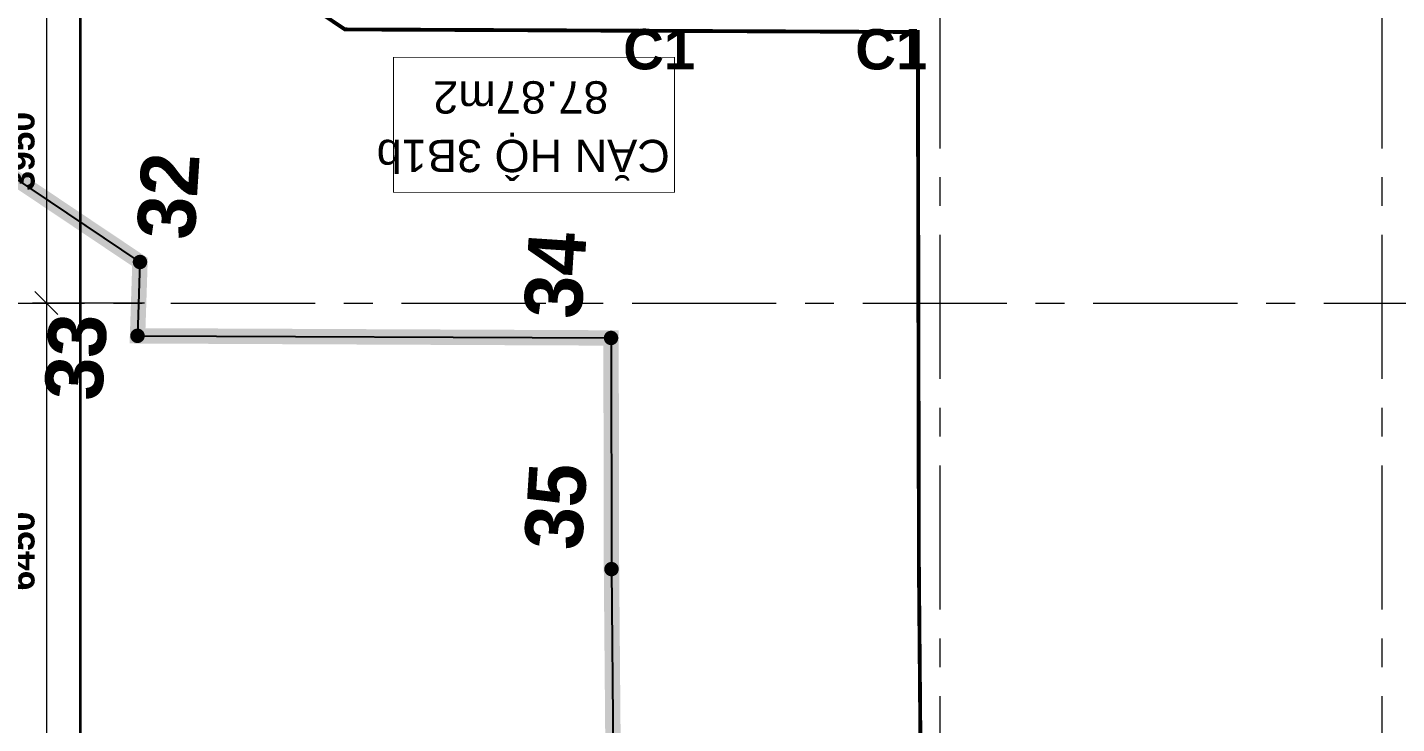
# Model space of a CAD drawing. Header units: millimetres. Extents: x -100356 to 314685, y 446 to 1273965.
# Drawn here: x 28363 to 46178, y 905381 to 914436 of the extents above; entities that cross this region are included whole.
import ezdxf
from ezdxf.xclip import XClip

# ---------------------------------------------------------------- set-up
doc = ezdxf.new("R2010")
doc.units = ezdxf.units.MM
doc.header["$XCLIPFRAME"] = 2
for name, pattern in [('20180221 BF$0$DASHDOT', [1, 0.5, -0.25, 0, -0.25]), ('CENTER', [2, 1.25, -0.25, 0.25, -0.25]), ('DASHED2', [0.375, 0.25, -0.125])]:
    doc.linetypes.add(name, pattern=pattern)
doc.layers.get('DEFPOINTS').update_dxf_attribs({"lineweight": 13})
for name, color, linetype in [('20180221 BF$0$10', 1, 'Continuous'), ('20180221 BF$0$sohieu_diem', 2, 'Continuous'), ('20180221 BF$0$TREE', 99, 'Continuous')]:
    doc.layers.add(name, color=color, linetype=linetype)
for name, color, linetype, lineweight in [('20180221 BF$0$setback', 1, 'Continuous', 13), ('A.Concrete', 7, 'Continuous', 25), ('GJ', 1, 'Continuous', 13), ('LDIM OUT', 250, 'Continuous', 13), ('LGI', 250, 'CENTER', 9), ('luoicot', 30, 'Continuous', 13), ('TEXT', 6, 'Continuous', 20), ('Text 35', 250, 'Continuous', 15)]:
    doc.layers.add(name, color=color, linetype=linetype, lineweight=lineweight)
doc.layers.add('@area depoint', color=8, linetype='Continuous', lineweight=35, plot=False)
doc.styles.add('20180221 BF$0$VAPTIMN', font='VNI-Aptima-Bold.TTF')
doc.styles.add('ARIAL', font='Font - TrueType - Arial Bold.ttf')
doc.styles.add('VnArial', font='Font - TrueType - Arial.ttf')
doc.dimstyles.new('TL 150 OUT', dxfattribs={"dimscale": 150, "dimtxt": 2.2, "dimasz": 2, "dimexe": 1.2, "dimexo": 1.5, "dimgap": 1, "dimtad": 1, "dimdec": 0, "dimdsep": 46, "dimtxsty": 'ARIAL', "dimblk": 'OBLIQUE', "dimcen": 2, "dimdle": 1.2, "dimclrd": 256, "dimclre": 256, "dimclrt": 4, "dimaunit": 1, "dimadec": 0, "dimazin": 0, "dimtfac": 1, "dimtdec": 0, "dimtix": 1, "dimtmove": 2, "dimatfit": 3, "dimfxl": 1, "dimtolj": 1, "dimtzin": 0, "dimarcsym": 0})

# ---------------------------------------------------------------- blocks, each defined once
blk = doc.blocks.new('_Oblique')
at = {"color": 0, "linetype": 'ByBlock', "lineweight": -2}
blk.add_line((-0.5, -0.5), (0.5, 0.5), dxfattribs=at)
blk = doc.blocks.new('*D496')
at = {"layer": 'DEFPOINTS', "color": 0, "ltscale": 1000, "transparency": 16777216}
for p in [(2129, 24500), (3629, 24500), (2129, 20550)]:
    blk.add_point(p, dxfattribs=at)
at = {"layer": 'LDIM OUT', "lineweight": -2, "ltscale": 1000, "transparency": 16777216}
for p, q in [((3629, 20370), (3629, 24680)), ((2354, 24500), (3809, 24500)), ((2354, 20550), (3809, 20550))]:
    blk.add_line(p, q, dxfattribs=at)
at = {"layer": 'LDIM OUT', "lineweight": -2, "ltscale": 1000, "transparency": 16777216, "xscale": 300, "yscale": 300, "zscale": 300}
for p, rotation in [((3629, 24500), 90), ((3629, 20550), 270)]:
    blk.add_blockref('_Oblique', p, dxfattribs=dict(at, rotation=rotation))
at = {"layer": 'LDIM OUT', "color": 4, "ltscale": 1000, "transparency": 16777216, "insert": (3947, 22525), "char_height": 330, "attachment_point": 5, "rotation": 270, "style": 'ARIAL'}
blk.add_mtext('\\A1;3950', dxfattribs=at)
blk = doc.blocks.new('*D497')
at = {"layer": 'DEFPOINTS', "color": 0, "ltscale": 1000, "transparency": 16777216}
for p in [(2129, 30950), (3629, 30950), (2129, 24500)]:
    blk.add_point(p, dxfattribs=at)
at = {"layer": 'LDIM OUT', "lineweight": -2, "ltscale": 1000, "transparency": 16777216}
for p, q in [((3629, 24320), (3629, 31130)), ((2354, 30950), (3809, 30950)), ((2354, 24500), (3809, 24500))]:
    blk.add_line(p, q, dxfattribs=at)
at = {"layer": 'LDIM OUT', "lineweight": -2, "ltscale": 1000, "transparency": 16777216, "xscale": 300, "yscale": 300, "zscale": 300}
for p, rotation in [((3629, 30950), 90), ((3629, 24500), 270)]:
    blk.add_blockref('_Oblique', p, dxfattribs=dict(at, rotation=rotation))
at = {"layer": 'LDIM OUT', "color": 4, "ltscale": 1000, "transparency": 16777216, "insert": (3947, 27725), "char_height": 330, "attachment_point": 5, "rotation": 270, "style": 'ARIAL'}
blk.add_mtext('\\A1;6450', dxfattribs=at)
blk = doc.blocks.new('SITE')
at = {"layer": 'GJ', "color": 2, "linetype": 'DASHED2', "ltscale": 200, "const_width": 50, "elevation": 0}
blk.add_lwpolyline([(-42929, 10453), (-42964, 14461), (-42978, 21429), (-50432, 21463), (-51659, 22285), (-51640, 22872), (-51581, 23937), (-51499, 28076), (-51496, 29824), (-50725, 29994), (-51513, 40959), (-52452, 41020), (-52589, 42419), (-48449, 42705), (-47306, 42675), (-44664, 42638), (-38719, 42656), (-35209, 42660), (-34096, 42671), (-29879, 42740), (-25970, 42804), (-21954, 42762), (-17825, 42748), (-8761, 42796)], dxfattribs=at)
blk = doc.blocks.new('20180221 BF$0$hientrang')
at = {"layer": '20180221 BF$0$10', "color": 1}
for p, q in [((-90121, 104815, 0), (-91714, 102077, 0)), ((-91714, 102077, 0), (-92674, 102048, 0)), ((-92674, 102048, 0), (-92312, 95898, 0)), ((-92312, 95898, 0), (-95312, 95702, 0)), ((-95312, 95702, 0), (-99272, 95417, 0))]:
    blk.add_line(p, q, dxfattribs=at)
at = {"layer": '20180221 BF$0$10', "color": 1, "linetype": 'Continuous'}
for p, q in [((-92312, 95898, 0), (-95312, 95702, 0)), ((-95312, 95702, 0), (-99272, 95417, 0))]:
    blk.add_line(p, q, dxfattribs=at)
at = {"layer": '20180221 BF$0$10', "color": 1, "linetype": 'Continuous', "elevation": 0}
blk.add_lwpolyline([(-90121, 104815), (-91714, 102077), (-92674, 102048), (-92312, 95898)], dxfattribs=at)
at = {"layer": '20180221 BF$0$setback', "color": 1, "linetype": '20180221 BF$0$DASHDOT', "ltscale": 200, "const_width": 200, "elevation": 0}
blk.add_lwpolyline([(-90121, 104815), (-91714, 102077), (-92674, 102048), (-92312, 95898), (-95312, 95702), (-99272, 95417), (-103263, 95232), (-108843, 94729), (-111844, 94613), (-113704, 94445), (-110540, 43326), (-98301, 45606), (-91530, 9756)], dxfattribs=at)
at = {"layer": '20180221 BF$0$sohieu_diem', "color": 3, "const_width": 93.8, "elevation": 0}
for points in [[(-92721, 102049, 1), (-92627, 102048, 1)], [(-91761, 102077, 1), (-91667, 102077, 1)], [(-92359, 95898, 1), (-92265, 95898, 1)], [(-95359, 95702, 1), (-95265, 95702, 1)]]:
    blk.add_lwpolyline(points, format="xyb", close=True, dxfattribs=at)
at = {"layer": '20180221 BF$0$sohieu_diem', "color": 3, "style": '20180221 BF$0$VAPTIMN'}
for s, p in [('33', (-93557, 102460, 0)), ('32', (-91392, 101391, 0)), ('34', (-92101, 96302, 0)), ('35', (-95102, 96106, 0))]:
    blk.add_text(s, height=750, rotation=359.9273, dxfattribs=at).set_placement(p)
blk = doc.blocks.new('X-GRID')
at = {"layer": 'LGI', "ltscale": 1500}
for p, q in [((-13750, 49486.8), (-13750, -7272.6)), ((-8000, 49486.8), (-8000, -7272.6)), ((5008.8, 24500), (-57318.6, 24500))]:
    blk.add_line(p, q, dxfattribs=at)
at = {"layer": 'LDIM OUT', "ltscale": 1000}
for base, p1, p2, picture, middle in [((3628.8, 30950), (2128.8, 24500), (2128.8, 30950), '*D497', (3947.3, 27725)), ((3628.8, 24500), (2128.8, 20550), (2128.8, 24500), '*D496', (3947.4, 22525))]:
    dim = blk.add_linear_dim(base=base, p1=p1, p2=p2, angle=90, dimstyle='TL 150 OUT', override={"dimtad": 4}, dxfattribs=at)
    dim.commit()
    dim.dimension.update_dxf_attribs({"geometry": picture, "text_midpoint": middle})
blk = doc.blocks.new('A$C60262ED2')
at = {"rotation": 180}
blk.add_blockref('X-GRID', (7409, 51484, 0), dxfattribs=at)
at = {"layer": 'Text 35', "ltscale": 1000, "style": 'ARIAL'}
for p in [(11284, 30024, 0), (14303, 30023, 0)]:
    blk.add_text('C1', height=525, dxfattribs=at).set_placement(p)
blk = doc.blocks.new('column')
at = {"layer": 'luoicot', "ltscale": 0.5}
blk.add_blockref('A$C60262ED2', (-47109, -40384, 0), dxfattribs=at)

msp = doc.modelspace()

# ---------------------------------------------------------------- linework, layer by layer
at = {"layer": '@area depoint', "ltscale": 0.5, "elevation": 0}
msp.add_lwpolyline([(29051.7, 877836.8), (88451.7, 877836.8), (88451.7, 961836.8), (29051.7, 961836.8)], close=True, dxfattribs=at)
at = {"layer": 'TEXT', "const_width": 10, "elevation": 0}
msp.add_lwpolyline([(33127.3, 914047.4), (36783.4, 914047.3), (36783.4, 912291), (33127.3, 912291)], close=True, dxfattribs=at)

# ---------------------------------------------------------------- block references
at = {"layer": '20180221 BF$0$TREE'}
ref = msp.add_blockref('20180221 BF$0$hientrang', (137502.3, 996458.1, 0), dxfattribs=dict(at, rotation=86.37342821610302))
XClip(ref).set_block_clipping_path([(-133148.1755428242, 112075.9558377523), (-124131.7889780848, -30182.5877385634), (-23551.8986045148, -23807.8059542924), (-32568.2851692542, 118450.7376220233)])
at = {"layer": 'A.Concrete'}
msp.add_blockref('column', (71940.7, 924250, 0), dxfattribs=at)
at = {"layer": 'GJ'}
msp.add_blockref('SITE', (82927, 892947, 0), dxfattribs=at)

# ---------------------------------------------------------------- texts
at = {"layer": 'TEXT', "style": 'VnArial'}
for s, p in [('87.87m2', (35926.5, 913735.8, 0)), ('CĂN HỘ 3B1b', (36722.4, 912973.8, 0))]:
    msp.add_text(s, height=420, rotation=180, dxfattribs=at).set_placement(p)

doc.saveas('drawing.dxf')
